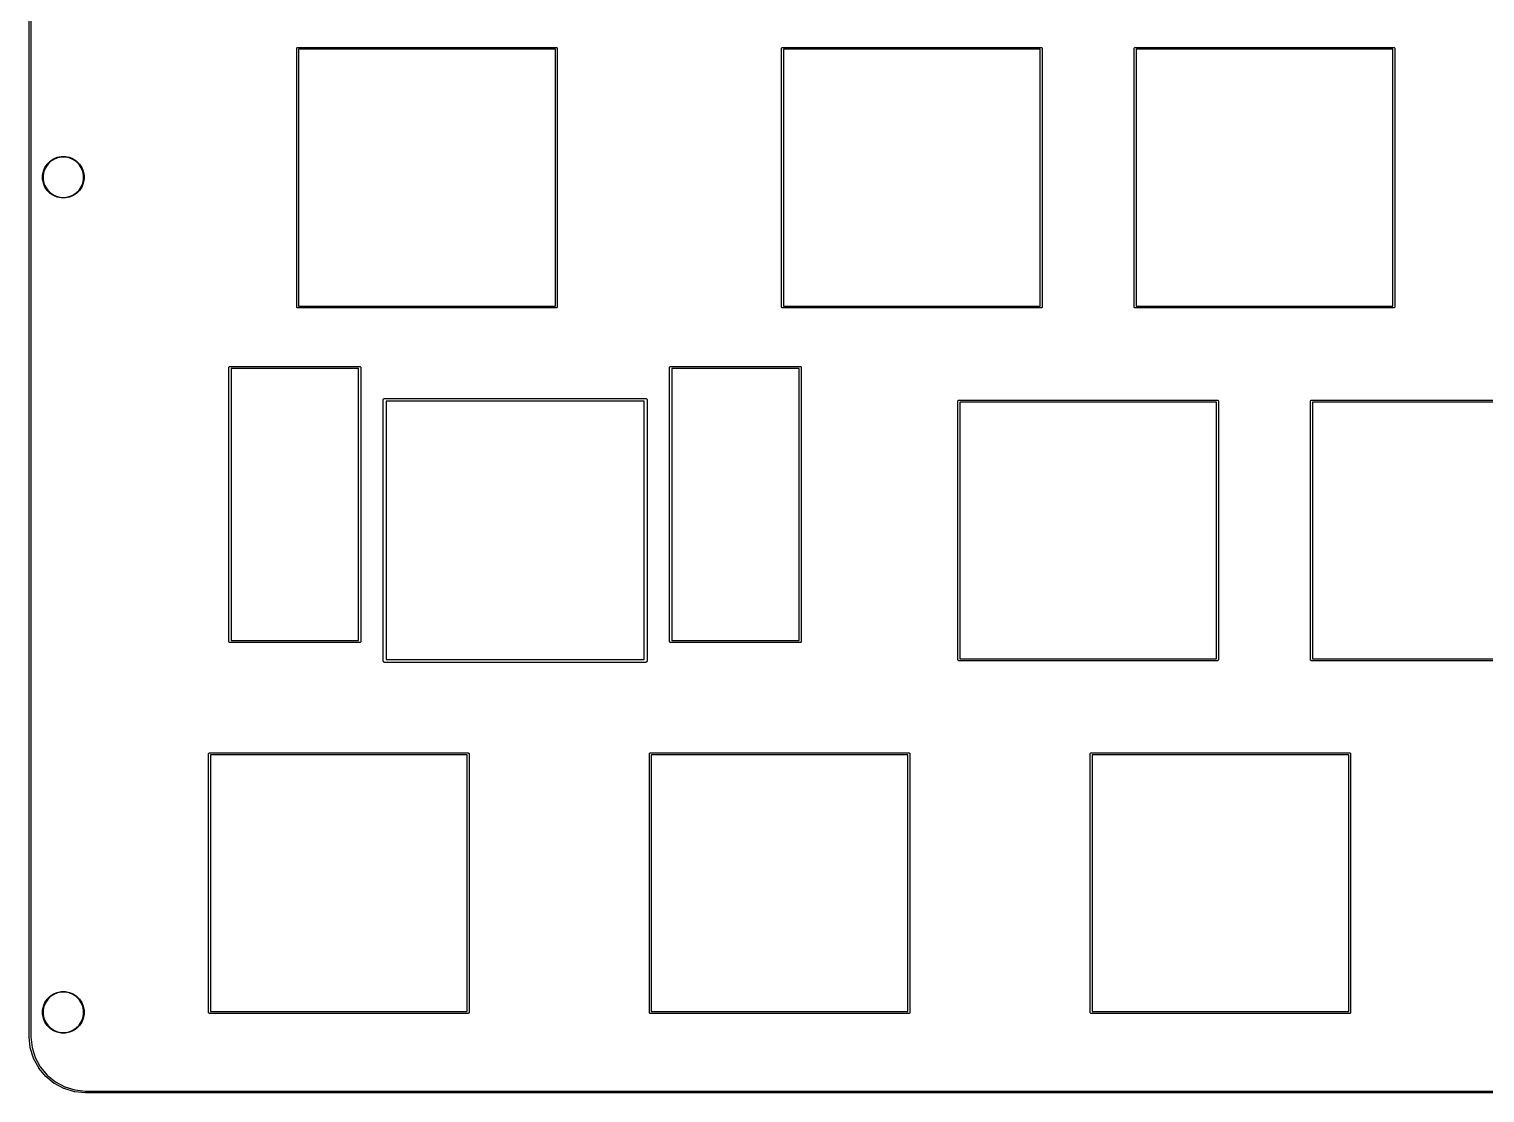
# Model space of a CAD drawing. Extents: x 14 to 355, y -116 to -17.
# Drawn here: x 14.2 to 92.9, y -116.1 to -58.7 of the extents above; entities that cross this region are included whole.
import ezdxf

# ---------------------------------------------------------------- set-up
doc = ezdxf.new("R2010")
doc.units = 0
doc.layers.add('BLACK', color=7, linetype='CONTINUOUS')

msp = doc.modelspace()

# ---------------------------------------------------------------- linework, layer by layer
at = {"layer": 'BLACK', "linetype": 'CONTINUOUS'}
for p, q in [((14.225, -113.05), (14.225, -20.2476)), ((14.325, -20.2524), (14.325, -113.05)), ((28.6835, -59.69), (28.6845, -59.6802)), ((28.6837, -59.6924), (28.6835, -59.69)), ((28.6838, -73.6575), (28.6837, -59.6924)), ((28.6845, -59.6802), (28.6873, -59.6708)), ((28.6873, -59.6708), (28.692, -59.6621)), ((28.692, -59.6621), (28.6982, -59.6545)), ((28.6982, -59.6545), (28.7058, -59.6482)), ((28.7058, -59.6482), (28.7145, -59.6436)), ((28.7145, -59.6436), (28.7239, -59.6407)), ((28.7239, -59.6407), (28.7313, -59.64)), ((28.7313, -59.64), (28.7337, -59.6398)), ((28.7337, -59.6398), (28.7362, -59.64)), ((28.7362, -59.64), (42.7013, -59.64)), ((28.7837, -59.74), (28.7837, -73.61)), ((42.6538, -59.74), (28.7837, -59.74)), ((42.6537, -73.61), (42.6538, -59.74)), ((42.7013, -59.64), (42.7037, -59.6398)), ((42.7037, -59.6398), (42.7062, -59.64)), ((42.7062, -59.64), (42.7136, -59.6407)), ((42.7136, -59.6407), (42.723, -59.6436)), ((42.723, -59.6436), (42.7317, -59.6482)), ((42.7317, -59.6482), (42.7393, -59.6545)), ((42.7393, -59.6545), (42.7455, -59.6621)), ((42.7455, -59.6621), (42.7502, -59.6708)), ((42.7502, -59.6708), (42.753, -59.6802)), ((42.753, -59.6802), (42.754, -59.69)), ((42.754, -59.69), (42.7537, -59.6924)), ((42.7537, -59.6924), (42.7537, -73.6576)), ((54.8773, -59.69), (54.8782, -59.6802)), ((54.8775, -59.6924), (54.8773, -59.69)), ((54.8775, -73.6575), (54.8775, -59.6924)), ((54.8782, -59.6802), (54.8811, -59.6708)), ((54.8811, -59.6708), (54.8857, -59.6621)), ((54.8857, -59.6621), (54.892, -59.6545)), ((54.892, -59.6545), (54.8996, -59.6482)), ((54.8996, -59.6482), (54.9083, -59.6436)), ((54.9083, -59.6436), (54.9177, -59.6407)), ((54.9177, -59.6407), (54.9251, -59.64)), ((54.9251, -59.64), (54.9275, -59.6398)), ((54.9275, -59.6398), (54.9299, -59.64)), ((54.9299, -59.64), (68.8951, -59.64)), ((54.9775, -59.74), (54.9775, -73.61)), ((68.8475, -59.74), (54.9775, -59.74)), ((68.8475, -73.61), (68.8475, -59.74)), ((68.8951, -59.64), (68.8975, -59.6398)), ((68.8975, -59.6398), (68.8999, -59.64)), ((68.8999, -59.64), (68.9073, -59.6407)), ((68.9073, -59.6407), (68.9167, -59.6436)), ((68.9167, -59.6436), (68.9254, -59.6482)), ((68.9254, -59.6482), (68.933, -59.6545)), ((68.933, -59.6545), (68.9393, -59.6621)), ((68.9393, -59.6621), (68.9439, -59.6708)), ((68.9439, -59.6708), (68.9468, -59.6802)), ((68.9468, -59.6802), (68.9477, -59.69)), ((68.9477, -59.69), (68.9475, -59.6924)), ((68.9475, -59.6924), (68.9475, -73.6576)), ((73.9273, -59.69), (73.9282, -59.6802)), ((73.9275, -59.6924), (73.9273, -59.69)), ((73.9275, -73.6575), (73.9275, -59.6924)), ((73.9282, -59.6802), (73.9311, -59.6708)), ((73.9311, -59.6708), (73.9357, -59.6621)), ((73.9357, -59.6621), (73.942, -59.6545)), ((73.942, -59.6545), (73.9496, -59.6482)), ((73.9496, -59.6482), (73.9583, -59.6436)), ((73.9583, -59.6436), (73.9677, -59.6407)), ((73.9677, -59.6407), (73.9751, -59.64)), ((73.9751, -59.64), (73.9775, -59.6398)), ((73.9775, -59.6398), (73.9799, -59.64)), ((73.9799, -59.64), (87.9451, -59.64)), ((74.0275, -59.74), (74.0275, -73.61)), ((87.8975, -59.74), (74.0275, -59.74)), ((87.8975, -73.61), (87.8975, -59.74)), ((87.9451, -59.64), (87.9475, -59.6398)), ((87.9475, -59.6398), (87.9499, -59.64)), ((87.9499, -59.64), (87.9573, -59.6407)), ((87.9573, -59.6407), (87.9667, -59.6436)), ((87.9667, -59.6436), (87.9754, -59.6482)), ((87.9754, -59.6482), (87.983, -59.6545)), ((87.983, -59.6545), (87.9893, -59.6621)), ((87.9893, -59.6621), (87.9939, -59.6708)), ((87.9939, -59.6708), (87.9968, -59.6802)), ((87.9968, -59.6802), (87.9977, -59.69)), ((87.9977, -59.69), (87.9975, -59.6924)), ((87.9975, -59.6924), (87.9975, -73.6576)), ((15.0828, -66.1197), (15.2054, -65.9363)), ((15.2286, -65.9553), (15.1093, -66.1338)), ((15.2054, -65.9363), (15.3613, -65.7804)), ((15.3803, -65.8036), (15.2286, -65.9553)), ((15.3613, -65.7804), (15.5447, -65.6578)), ((15.5588, -65.6843), (15.3803, -65.8036)), ((15.5447, -65.6578), (15.7484, -65.5734)), ((15.7571, -65.6021), (15.5588, -65.6843)), ((15.7484, -65.5734), (15.9647, -65.5304)), ((15.9677, -65.5603), (15.7571, -65.6021)), ((15.9647, -65.5304), (16.1853, -65.5304)), ((16.1823, -65.5603), (15.9677, -65.5603)), ((16.3929, -65.6021), (16.1823, -65.5603)), ((16.1853, -65.5304), (16.4016, -65.5734)), ((16.5912, -65.6843), (16.3929, -65.6021)), ((16.4016, -65.5734), (16.6053, -65.6578)), ((16.7697, -65.8036), (16.5912, -65.6843)), ((16.6053, -65.6578), (16.7887, -65.7804)), ((16.9214, -65.9553), (16.7697, -65.8036)), ((16.7887, -65.7804), (16.9446, -65.9363)), ((17.0407, -66.1338), (16.9214, -65.9553)), ((16.9446, -65.9363), (17.0672, -66.1197)), ((14.9554, -66.5397), (14.9984, -66.3234)), ((14.9554, -66.7603), (14.9554, -66.5397)), ((14.9984, -66.9766), (14.9554, -66.7603)), ((15.0271, -66.3321), (14.9853, -66.5427)), ((14.9853, -66.5427), (14.9853, -66.7573)), ((14.9853, -66.7573), (15.0271, -66.9679)), ((14.9984, -66.3234), (15.0828, -66.1197)), ((15.1093, -66.1338), (15.0271, -66.3321)), ((17.1228, -66.3321), (17.0407, -66.1338)), ((17.0672, -66.1197), (17.1516, -66.3234)), ((17.1647, -66.5427), (17.1228, -66.3321)), ((17.1228, -66.9679), (17.1647, -66.7573)), ((17.1516, -66.3234), (17.1946, -66.5397)), ((17.1946, -66.7603), (17.1516, -66.9766)), ((17.1647, -66.7573), (17.1647, -66.5427)), ((17.1946, -66.5397), (17.1946, -66.7603)), ((15.0828, -67.1803), (14.9984, -66.9766)), ((15.0271, -66.9679), (15.1093, -67.1662)), ((15.2054, -67.3637), (15.0828, -67.1803)), ((15.1093, -67.1662), (15.2286, -67.3447)), ((15.3613, -67.5196), (15.2054, -67.3637)), ((15.2286, -67.3447), (15.3803, -67.4964)), ((15.5447, -67.6422), (15.3613, -67.5196)), ((15.3803, -67.4964), (15.5588, -67.6157)), ((15.5588, -67.6157), (15.7571, -67.6979)), ((16.3929, -67.6979), (16.5912, -67.6157)), ((16.5912, -67.6157), (16.7697, -67.4964)), ((16.7887, -67.5196), (16.6053, -67.6422)), ((16.7697, -67.4964), (16.9214, -67.3447)), ((16.9446, -67.3637), (16.7887, -67.5196)), ((16.9214, -67.3447), (17.0407, -67.1662)), ((17.0672, -67.1803), (16.9446, -67.3637)), ((17.0407, -67.1662), (17.1228, -66.9679)), ((17.1516, -66.9766), (17.0672, -67.1803)), ((15.7484, -67.7266), (15.5447, -67.6422)), ((15.9647, -67.7696), (15.7484, -67.7266)), ((15.7571, -67.6979), (15.9677, -67.7397)), ((16.1853, -67.7696), (15.9647, -67.7696)), ((15.9677, -67.7397), (16.1823, -67.7397)), ((16.1823, -67.7397), (16.3929, -67.6979)), ((16.4016, -67.7266), (16.1853, -67.7696)), ((16.6053, -67.6422), (16.4016, -67.7266)), ((28.6835, -73.66), (28.6838, -73.6575)), ((28.6845, -73.6698), (28.6835, -73.66)), ((28.6873, -73.6792), (28.6845, -73.6698)), ((28.692, -73.6879), (28.6873, -73.6792)), ((28.6982, -73.6955), (28.692, -73.6879)), ((28.7058, -73.7018), (28.6982, -73.6955)), ((28.7145, -73.7064), (28.7058, -73.7018)), ((28.7239, -73.7093), (28.7145, -73.7064)), ((28.7313, -73.71), (28.7239, -73.7093)), ((28.7337, -73.7102), (28.7313, -73.71)), ((28.7362, -73.71), (28.7337, -73.7102)), ((42.7013, -73.71), (28.7362, -73.71)), ((28.7837, -73.61), (42.6537, -73.61)), ((42.7037, -73.7102), (42.7013, -73.71)), ((42.7062, -73.71), (42.7037, -73.7102)), ((42.7136, -73.7093), (42.7062, -73.71)), ((42.723, -73.7064), (42.7136, -73.7093)), ((42.7317, -73.7018), (42.723, -73.7064)), ((42.7393, -73.6955), (42.7317, -73.7018)), ((42.7455, -73.6879), (42.7393, -73.6955)), ((42.7502, -73.6792), (42.7455, -73.6879)), ((42.753, -73.6698), (42.7502, -73.6792)), ((42.754, -73.66), (42.753, -73.6698)), ((42.7537, -73.6576), (42.754, -73.66)), ((54.8773, -73.66), (54.8775, -73.6575)), ((54.8782, -73.6698), (54.8773, -73.66)), ((54.8811, -73.6792), (54.8782, -73.6698)), ((54.8857, -73.6879), (54.8811, -73.6792)), ((54.892, -73.6955), (54.8857, -73.6879)), ((54.8996, -73.7018), (54.892, -73.6955)), ((54.9083, -73.7064), (54.8996, -73.7018)), ((54.9177, -73.7093), (54.9083, -73.7064)), ((54.9251, -73.71), (54.9177, -73.7093)), ((54.9275, -73.7102), (54.9251, -73.71)), ((54.9299, -73.71), (54.9275, -73.7102)), ((68.8951, -73.71), (54.9299, -73.71)), ((54.9775, -73.61), (68.8475, -73.61)), ((68.8975, -73.7102), (68.8951, -73.71)), ((68.8999, -73.71), (68.8975, -73.7102)), ((68.9073, -73.7093), (68.8999, -73.71)), ((68.9167, -73.7064), (68.9073, -73.7093)), ((68.9254, -73.7018), (68.9167, -73.7064)), ((68.933, -73.6955), (68.9254, -73.7018)), ((68.9393, -73.6879), (68.933, -73.6955)), ((68.9439, -73.6792), (68.9393, -73.6879)), ((68.9468, -73.6698), (68.9439, -73.6792)), ((68.9477, -73.66), (68.9468, -73.6698)), ((68.9475, -73.6576), (68.9477, -73.66)), ((73.9273, -73.66), (73.9275, -73.6575)), ((73.9282, -73.6698), (73.9273, -73.66)), ((73.9311, -73.6792), (73.9282, -73.6698)), ((73.9357, -73.6879), (73.9311, -73.6792)), ((73.942, -73.6955), (73.9357, -73.6879)), ((73.9496, -73.7018), (73.942, -73.6955)), ((73.9583, -73.7064), (73.9496, -73.7018)), ((73.9677, -73.7093), (73.9583, -73.7064)), ((73.9751, -73.71), (73.9677, -73.7093)), ((73.9775, -73.7102), (73.9751, -73.71)), ((73.9799, -73.71), (73.9775, -73.7102)), ((87.9451, -73.71), (73.9799, -73.71)), ((74.0275, -73.61), (87.8975, -73.61)), ((87.9475, -73.7102), (87.9451, -73.71)), ((87.9499, -73.71), (87.9475, -73.7102)), ((87.9573, -73.7093), (87.9499, -73.71)), ((87.9667, -73.7064), (87.9573, -73.7093)), ((87.9754, -73.7018), (87.9667, -73.7064)), ((87.983, -73.6955), (87.9754, -73.7018)), ((87.9893, -73.6879), (87.983, -73.6955)), ((87.9939, -73.6792), (87.9893, -73.6879)), ((87.9968, -73.6698), (87.9939, -73.6792)), ((87.9977, -73.66), (87.9968, -73.6698)), ((87.9975, -73.6576), (87.9977, -73.66)), ((25.0209, -76.925), (25.0221, -76.9132)), ((25.0212, -76.9279), (25.0209, -76.925)), ((25.0212, -91.722), (25.0212, -76.9279)), ((25.0221, -76.9132), (25.0255, -76.9019)), ((25.0255, -76.9019), (25.0311, -76.8915)), ((25.0311, -76.8915), (25.0386, -76.8824)), ((25.0386, -76.8824), (25.0477, -76.8749)), ((25.0477, -76.8749), (25.0581, -76.8693)), ((25.0581, -76.8693), (25.0694, -76.8659)), ((25.0694, -76.8659), (25.0783, -76.865)), ((25.0783, -76.865), (25.0812, -76.8647)), ((25.0812, -76.8647), (25.0841, -76.865)), ((25.0841, -76.865), (32.0783, -76.865)), ((25.1412, -76.985), (25.1412, -91.665)), ((32.0212, -76.985), (25.1412, -76.985)), ((32.0212, -91.665), (32.0212, -76.985)), ((32.0783, -76.865), (32.0812, -76.8647)), ((32.0812, -76.8647), (32.0841, -76.865)), ((32.0841, -76.865), (32.093, -76.8659)), ((32.093, -76.8659), (32.1043, -76.8693)), ((32.1043, -76.8693), (32.1147, -76.8749)), ((32.1147, -76.8749), (32.1238, -76.8824)), ((32.1238, -76.8824), (32.1313, -76.8915)), ((32.1313, -76.8915), (32.1369, -76.9019)), ((32.1369, -76.9019), (32.1403, -76.9132)), ((32.1403, -76.9132), (32.1415, -76.925)), ((32.1415, -76.925), (32.1412, -76.9279)), ((32.1412, -76.9279), (32.1412, -91.7221)), ((48.8209, -76.925), (48.8221, -76.9132)), ((48.8212, -76.928), (48.8209, -76.925)), ((48.8212, -91.7221), (48.8212, -76.928)), ((48.8221, -76.9132), (48.8255, -76.9019)), ((48.8255, -76.9019), (48.8311, -76.8915)), ((48.8311, -76.8915), (48.8386, -76.8824)), ((48.8386, -76.8824), (48.8477, -76.8749)), ((48.8477, -76.8749), (48.8581, -76.8693)), ((48.8581, -76.8693), (48.8694, -76.8659)), ((48.8694, -76.8659), (48.8783, -76.865)), ((48.8783, -76.865), (48.8812, -76.8647)), ((48.8783, -76.865), (48.8783, -76.865)), ((48.8812, -76.8647), (48.8841, -76.865)), ((48.8841, -76.865), (55.8783, -76.865)), ((48.9412, -76.985), (48.9412, -91.665)), ((55.8212, -76.985), (48.9412, -76.985)), ((55.8212, -91.665), (55.8212, -76.985)), ((55.8783, -76.865), (55.8812, -76.8647)), ((55.8812, -76.8647), (55.8841, -76.865)), ((55.8841, -76.865), (55.8841, -76.865)), ((55.8841, -76.865), (55.893, -76.8659)), ((55.893, -76.8659), (55.9043, -76.8693)), ((55.9043, -76.8693), (55.9147, -76.8749)), ((55.9147, -76.8749), (55.9238, -76.8824)), ((55.9238, -76.8824), (55.9313, -76.8915)), ((55.9313, -76.8915), (55.9369, -76.9019)), ((55.9369, -76.9019), (55.9403, -76.9132)), ((55.9403, -76.9132), (55.9415, -76.925)), ((55.9415, -76.925), (55.9412, -76.9279)), ((55.9412, -76.9279), (55.9412, -91.7221)), ((33.3616, -78.6462), (33.3685, -78.6331)), ((33.3685, -78.6331), (33.3779, -78.6217)), ((33.3779, -78.6217), (33.3893, -78.6123)), ((33.3893, -78.6123), (33.4024, -78.6054)), ((33.4024, -78.6054), (33.4165, -78.6011)), ((33.4165, -78.6011), (33.4275, -78.6)), ((33.4275, -78.6), (33.4312, -78.5996)), ((33.4312, -78.5996), (33.4349, -78.6)), ((33.4349, -78.6), (47.5275, -78.6)), ((47.5275, -78.6), (47.5312, -78.5996)), ((47.5312, -78.5996), (47.5349, -78.6)), ((47.5349, -78.6), (47.5459, -78.6011)), ((47.5459, -78.6011), (47.56, -78.6054)), ((47.56, -78.6054), (47.5731, -78.6123)), ((47.5731, -78.6123), (47.5845, -78.6217)), ((47.5845, -78.6217), (47.5939, -78.6331)), ((47.5939, -78.6331), (47.6008, -78.6462)), ((33.3558, -78.675), (33.3573, -78.6603)), ((33.3562, -78.6787), (33.3558, -78.675)), ((33.3562, -92.7713), (33.3562, -78.6787)), ((33.3573, -78.6603), (33.3616, -78.6462)), ((33.5062, -78.75), (33.5062, -92.7)), ((47.4562, -78.75), (33.5062, -78.75)), ((47.4562, -92.7), (47.4562, -78.75)), ((47.6008, -78.6462), (47.6051, -78.6603)), ((47.6051, -78.6603), (47.6066, -78.675)), ((47.6066, -78.675), (47.6062, -78.6787)), ((47.6062, -78.6787), (47.6062, -92.7713)), ((64.4023, -78.74), (64.4032, -78.7302)), ((64.4025, -78.7424), (64.4023, -78.74)), ((64.4025, -92.7075), (64.4025, -78.7424)), ((64.4032, -78.7302), (64.4061, -78.7208)), ((64.4061, -78.7208), (64.4107, -78.7121)), ((64.4107, -78.7121), (64.417, -78.7045)), ((64.417, -78.7045), (64.4246, -78.6982)), ((64.4246, -78.6982), (64.4333, -78.6936)), ((64.4333, -78.6936), (64.4427, -78.6907)), ((64.4427, -78.6907), (64.4501, -78.69)), ((64.4501, -78.69), (64.4525, -78.6898)), ((64.4525, -78.6898), (64.4549, -78.69)), ((64.4549, -78.69), (78.4201, -78.69)), ((64.5025, -78.79), (64.5025, -92.66)), ((78.3725, -78.79), (64.5025, -78.79)), ((78.3725, -92.66), (78.3725, -78.79)), ((78.4201, -78.69), (78.4225, -78.6898)), ((78.4225, -78.6898), (78.4249, -78.69)), ((78.4249, -78.69), (78.4323, -78.6907)), ((78.4323, -78.6907), (78.4417, -78.6936)), ((78.4417, -78.6936), (78.4504, -78.6982)), ((78.4504, -78.6982), (78.458, -78.7045)), ((78.458, -78.7045), (78.4643, -78.7121)), ((78.4643, -78.7121), (78.4689, -78.7208)), ((78.4689, -78.7208), (78.4718, -78.7302)), ((78.4718, -78.7302), (78.4727, -78.74)), ((78.4727, -78.74), (78.4725, -78.7424)), ((78.4725, -78.7424), (78.4725, -92.7076)), ((83.4523, -78.74), (83.4532, -78.7302)), ((83.4525, -78.7424), (83.4523, -78.74)), ((83.4525, -92.7075), (83.4525, -78.7424)), ((83.4532, -78.7302), (83.4561, -78.7208)), ((83.4561, -78.7208), (83.4607, -78.7121)), ((83.4607, -78.7121), (83.467, -78.7045)), ((83.467, -78.7045), (83.4746, -78.6982)), ((83.4746, -78.6982), (83.4833, -78.6936)), ((83.4833, -78.6936), (83.4927, -78.6907)), ((83.4927, -78.6907), (83.5001, -78.69)), ((83.5001, -78.69), (83.5025, -78.6898)), ((83.5025, -78.6898), (83.5049, -78.69)), ((83.5049, -78.69), (97.4701, -78.69)), ((83.5525, -78.79), (83.5525, -92.66)), ((97.4225, -78.79), (83.5525, -78.79)), ((25.0209, -91.725), (25.0212, -91.722)), ((25.0221, -91.7368), (25.0209, -91.725)), ((25.0255, -91.7481), (25.0221, -91.7368)), ((25.0311, -91.7585), (25.0255, -91.7481)), ((25.0386, -91.7676), (25.0311, -91.7585)), ((25.0477, -91.7751), (25.0386, -91.7676)), ((25.0581, -91.7807), (25.0477, -91.7751)), ((25.0694, -91.7841), (25.0581, -91.7807)), ((25.0783, -91.785), (25.0694, -91.7841)), ((25.0812, -91.7853), (25.0783, -91.785)), ((25.0783, -91.785), (25.0783, -91.785)), ((25.0841, -91.785), (25.0812, -91.7853)), ((32.0783, -91.785), (25.0841, -91.785)), ((25.1412, -91.665), (32.0212, -91.665)), ((32.0812, -91.7853), (32.0783, -91.785)), ((32.0841, -91.785), (32.0812, -91.7853)), ((32.093, -91.7841), (32.0841, -91.785)), ((32.0841, -91.785), (32.0841, -91.785)), ((32.1043, -91.7807), (32.093, -91.7841)), ((32.1147, -91.7751), (32.1043, -91.7807)), ((32.1238, -91.7676), (32.1147, -91.7751)), ((32.1313, -91.7585), (32.1238, -91.7676)), ((32.1369, -91.7481), (32.1313, -91.7585)), ((32.1403, -91.7368), (32.1369, -91.7481)), ((32.1415, -91.725), (32.1403, -91.7368)), ((32.1412, -91.7221), (32.1415, -91.725)), ((48.8209, -91.725), (48.8212, -91.7221)), ((48.8221, -91.7368), (48.8209, -91.725)), ((48.8255, -91.7481), (48.8221, -91.7368)), ((48.8311, -91.7585), (48.8255, -91.7481)), ((48.8386, -91.7676), (48.8311, -91.7585)), ((48.8477, -91.7751), (48.8386, -91.7676)), ((48.8581, -91.7807), (48.8477, -91.7751)), ((48.8694, -91.7841), (48.8581, -91.7807)), ((48.8812, -91.7853), (48.8694, -91.7841)), ((48.8841, -91.785), (48.8812, -91.7853)), ((55.8783, -91.785), (48.8841, -91.785)), ((48.9412, -91.665), (55.8212, -91.665)), ((55.8812, -91.7853), (55.8783, -91.785)), ((55.893, -91.7841), (55.8812, -91.7853)), ((55.9043, -91.7807), (55.893, -91.7841)), ((55.9147, -91.7751), (55.9043, -91.7807)), ((55.9238, -91.7676), (55.9147, -91.7751)), ((55.9313, -91.7585), (55.9238, -91.7676)), ((55.9369, -91.7481), (55.9313, -91.7585)), ((55.9403, -91.7368), (55.9369, -91.7481)), ((55.9412, -91.7279), (55.9403, -91.7368)), ((55.9412, -91.7221), (55.9415, -91.725)), ((55.9415, -91.725), (55.9412, -91.7279)), ((55.9412, -91.7279), (55.9412, -91.7279)), ((33.3558, -92.775), (33.3562, -92.7713)), ((33.3573, -92.7897), (33.3558, -92.775)), ((33.3616, -92.8038), (33.3573, -92.7897)), ((33.5062, -92.7), (47.4562, -92.7)), ((47.6051, -92.7897), (47.6008, -92.8038)), ((47.6066, -92.775), (47.6051, -92.7897)), ((47.6062, -92.7713), (47.6066, -92.775)), ((64.4023, -92.71), (64.4025, -92.7075)), ((64.4032, -92.7198), (64.4023, -92.71)), ((64.4061, -92.7292), (64.4032, -92.7198)), ((64.4107, -92.7379), (64.4061, -92.7292)), ((64.417, -92.7455), (64.4107, -92.7379)), ((64.4246, -92.7518), (64.417, -92.7455)), ((64.4333, -92.7564), (64.4246, -92.7518)), ((64.4427, -92.7593), (64.4333, -92.7564)), ((64.4501, -92.76), (64.4427, -92.7593)), ((64.4525, -92.7602), (64.4501, -92.76)), ((64.4549, -92.76), (64.4525, -92.7602)), ((78.4201, -92.76), (64.4549, -92.76)), ((64.5025, -92.66), (78.3725, -92.66)), ((78.4225, -92.7602), (78.4201, -92.76)), ((78.4249, -92.76), (78.4225, -92.7602)), ((78.4323, -92.7593), (78.4249, -92.76)), ((78.4417, -92.7564), (78.4323, -92.7593)), ((78.4504, -92.7518), (78.4417, -92.7564)), ((78.458, -92.7455), (78.4504, -92.7518)), ((78.4643, -92.7379), (78.458, -92.7455)), ((78.4689, -92.7292), (78.4643, -92.7379)), ((78.4718, -92.7198), (78.4689, -92.7292)), ((78.4727, -92.71), (78.4718, -92.7198)), ((78.4725, -92.7076), (78.4727, -92.71)), ((83.4523, -92.71), (83.4525, -92.7075)), ((83.4532, -92.7198), (83.4523, -92.71)), ((83.4561, -92.7292), (83.4532, -92.7198)), ((83.4607, -92.7379), (83.4561, -92.7292)), ((83.467, -92.7455), (83.4607, -92.7379)), ((83.4746, -92.7518), (83.467, -92.7455)), ((83.4833, -92.7564), (83.4746, -92.7518)), ((83.4927, -92.7593), (83.4833, -92.7564)), ((83.5001, -92.76), (83.4927, -92.7593)), ((83.5025, -92.7602), (83.5001, -92.76)), ((83.5049, -92.76), (83.5025, -92.7602)), ((97.4701, -92.76), (83.5049, -92.76)), ((83.5525, -92.66), (97.4225, -92.66)), ((33.3685, -92.8169), (33.3616, -92.8038)), ((33.3779, -92.8283), (33.3685, -92.8169)), ((33.3893, -92.8377), (33.3779, -92.8283)), ((33.4024, -92.8446), (33.3893, -92.8377)), ((33.4165, -92.8489), (33.4024, -92.8446)), ((33.4312, -92.8504), (33.4165, -92.8489)), ((33.4349, -92.85), (33.4312, -92.8504)), ((47.5275, -92.85), (33.4349, -92.85)), ((47.5312, -92.8504), (47.5275, -92.85)), ((47.5349, -92.85), (47.5312, -92.8504)), ((47.5459, -92.8489), (47.5349, -92.85)), ((47.56, -92.8446), (47.5459, -92.8489)), ((47.5731, -92.8377), (47.56, -92.8446)), ((47.5845, -92.8283), (47.5731, -92.8377)), ((47.5939, -92.8169), (47.5845, -92.8283)), ((47.6008, -92.8038), (47.5939, -92.8169)), ((23.921, -97.79), (23.922, -97.7802)), ((23.9213, -97.7924), (23.921, -97.79)), ((23.9213, -111.758), (23.9213, -97.7924)), ((23.922, -97.7802), (23.9248, -97.7708)), ((23.9248, -97.7708), (23.9295, -97.7621)), ((23.9295, -97.7621), (23.9357, -97.7545)), ((23.9357, -97.7545), (23.9433, -97.7482)), ((23.9433, -97.7482), (23.952, -97.7436)), ((23.952, -97.7436), (23.9614, -97.7407)), ((23.9614, -97.7407), (23.9688, -97.74)), ((23.9688, -97.74), (23.9712, -97.7398)), ((23.9712, -97.7398), (23.9737, -97.74)), ((23.9737, -97.74), (37.9388, -97.74)), ((24.0212, -97.84), (24.0212, -111.71)), ((37.8913, -97.84), (24.0212, -97.84)), ((37.8912, -111.71), (37.8913, -97.84)), ((37.9388, -97.74), (37.9412, -97.7398)), ((37.9412, -97.7398), (37.9437, -97.74)), ((37.9437, -97.74), (37.9511, -97.7407)), ((37.9511, -97.7407), (37.9605, -97.7436)), ((37.9605, -97.7436), (37.9692, -97.7482)), ((37.9692, -97.7482), (37.9768, -97.7545)), ((37.9768, -97.7545), (37.983, -97.7621)), ((37.983, -97.7621), (37.9877, -97.7708)), ((37.9877, -97.7708), (37.9905, -97.7802)), ((37.9905, -97.7802), (37.9915, -97.79)), ((37.9915, -97.79), (37.9913, -97.7924)), ((37.9913, -97.7924), (37.9913, -111.758)), ((47.7335, -97.79), (47.7345, -97.7802)), ((47.7338, -97.7924), (47.7335, -97.79)), ((47.7338, -111.758), (47.7338, -97.7924)), ((47.7345, -97.7802), (47.7373, -97.7708)), ((47.7373, -97.7708), (47.742, -97.7621)), ((47.742, -97.7621), (47.7482, -97.7545)), ((47.7482, -97.7545), (47.7558, -97.7482)), ((47.7558, -97.7482), (47.7645, -97.7436)), ((47.7645, -97.7436), (47.7739, -97.7407)), ((47.7739, -97.7407), (47.7813, -97.74)), ((47.7813, -97.74), (47.7837, -97.7398)), ((47.7837, -97.7398), (47.7862, -97.74)), ((47.7862, -97.74), (61.7513, -97.74)), ((47.8337, -97.84), (47.8337, -111.71)), ((61.7038, -97.84), (47.8337, -97.84)), ((61.7037, -111.71), (61.7038, -97.84)), ((61.7513, -97.74), (61.7537, -97.7398)), ((61.7537, -97.7398), (61.7562, -97.74)), ((61.7562, -97.74), (61.7636, -97.7407)), ((61.7636, -97.7407), (61.773, -97.7436)), ((61.773, -97.7436), (61.7817, -97.7482)), ((61.7817, -97.7482), (61.7893, -97.7545)), ((61.7893, -97.7545), (61.7955, -97.7621)), ((61.7955, -97.7621), (61.8002, -97.7708)), ((61.8002, -97.7708), (61.803, -97.7802)), ((61.803, -97.7802), (61.804, -97.79)), ((61.804, -97.79), (61.8037, -97.7924)), ((61.8037, -97.7924), (61.8037, -111.758)), ((71.546, -97.79), (71.547, -97.7802)), ((71.5463, -97.7924), (71.546, -97.79)), ((71.5463, -111.758), (71.5463, -97.7924)), ((71.547, -97.7802), (71.5498, -97.7708)), ((71.5498, -97.7708), (71.5545, -97.7621)), ((71.5545, -97.7621), (71.5607, -97.7545)), ((71.5607, -97.7545), (71.5683, -97.7482)), ((71.5683, -97.7482), (71.577, -97.7436)), ((71.577, -97.7436), (71.5864, -97.7407)), ((71.5864, -97.7407), (71.5938, -97.74)), ((71.5938, -97.74), (71.5962, -97.7398)), ((71.5962, -97.7398), (71.5987, -97.74)), ((71.5987, -97.74), (85.5638, -97.74)), ((71.6462, -97.84), (71.6462, -111.71)), ((85.5163, -97.84), (71.6462, -97.84)), ((85.5162, -111.71), (85.5163, -97.84)), ((85.5638, -97.74), (85.5662, -97.7398)), ((85.5662, -97.7398), (85.5687, -97.74)), ((85.5687, -97.74), (85.5761, -97.7407)), ((85.5761, -97.7407), (85.5855, -97.7436)), ((85.5855, -97.7436), (85.5942, -97.7482)), ((85.5942, -97.7482), (85.6018, -97.7545)), ((85.6018, -97.7545), (85.608, -97.7621)), ((85.608, -97.7621), (85.6127, -97.7708)), ((85.6127, -97.7708), (85.6155, -97.7802)), ((85.6155, -97.7802), (85.6165, -97.79)), ((85.6165, -97.79), (85.6162, -97.7924)), ((85.6162, -97.7924), (85.6162, -111.758)), ((15.2054, -111.036), (15.3613, -110.88)), ((15.3613, -110.88), (15.5447, -110.758)), ((15.5588, -110.784), (15.3803, -110.904)), ((15.5447, -110.758), (15.7484, -110.673)), ((15.7571, -110.702), (15.5588, -110.784)), ((15.7484, -110.673), (15.9647, -110.63)), ((15.9677, -110.66), (15.7571, -110.702)), ((15.9647, -110.63), (16.1853, -110.63)), ((16.1823, -110.66), (15.9677, -110.66)), ((16.3929, -110.702), (16.1823, -110.66)), ((16.1853, -110.63), (16.4016, -110.673)), ((16.5912, -110.784), (16.3929, -110.702)), ((16.4016, -110.673), (16.6053, -110.758)), ((16.7697, -110.904), (16.5912, -110.784)), ((16.6053, -110.758), (16.7887, -110.88)), ((16.7887, -110.88), (16.9446, -111.036)), ((14.9554, -111.64), (14.9984, -111.423)), ((14.9554, -111.86), (14.9554, -111.64)), ((15.0271, -111.432), (14.9853, -111.643)), ((14.9853, -111.643), (14.9853, -111.857)), ((14.9984, -111.423), (15.0828, -111.22)), ((15.1093, -111.234), (15.0271, -111.432)), ((15.0828, -111.22), (15.2054, -111.036)), ((15.2286, -111.055), (15.1093, -111.234)), ((15.3803, -110.904), (15.2286, -111.055)), ((16.9214, -111.055), (16.7697, -110.904)), ((17.0407, -111.234), (16.9214, -111.055)), ((16.9446, -111.036), (17.0672, -111.22)), ((17.1228, -111.432), (17.0407, -111.234)), ((17.0672, -111.22), (17.1516, -111.423)), ((17.1647, -111.643), (17.1228, -111.432)), ((17.1516, -111.423), (17.1946, -111.64)), ((17.1647, -111.857), (17.1647, -111.643)), ((17.1946, -111.64), (17.1946, -111.86)), ((14.9984, -112.077), (14.9554, -111.86)), ((14.9853, -111.857), (15.0271, -112.068)), ((15.0828, -112.28), (14.9984, -112.077)), ((15.0271, -112.068), (15.1093, -112.266)), ((15.2054, -112.464), (15.0828, -112.28)), ((15.1093, -112.266), (15.2286, -112.445)), ((15.2286, -112.445), (15.3803, -112.596)), ((16.7697, -112.596), (16.9214, -112.445)), ((16.9214, -112.445), (17.0407, -112.266)), ((17.0672, -112.28), (16.9446, -112.464)), ((17.0407, -112.266), (17.1228, -112.068)), ((17.1516, -112.077), (17.0672, -112.28)), ((17.1228, -112.068), (17.1647, -111.857)), ((17.1946, -111.86), (17.1516, -112.077)), ((23.921, -111.76), (23.9213, -111.758)), ((23.922, -111.77), (23.921, -111.76)), ((23.9248, -111.779), (23.922, -111.77)), ((23.9295, -111.788), (23.9248, -111.779)), ((23.9357, -111.796), (23.9295, -111.788)), ((23.9433, -111.802), (23.9357, -111.796)), ((23.952, -111.806), (23.9433, -111.802)), ((23.9614, -111.809), (23.952, -111.806)), ((23.9688, -111.81), (23.9614, -111.809)), ((23.9712, -111.81), (23.9688, -111.81)), ((23.9737, -111.81), (23.9712, -111.81)), ((37.9388, -111.81), (23.9737, -111.81)), ((24.0212, -111.71), (37.8912, -111.71)), ((37.9412, -111.81), (37.9388, -111.81)), ((37.9437, -111.81), (37.9412, -111.81)), ((37.9511, -111.809), (37.9437, -111.81)), ((37.9605, -111.806), (37.9511, -111.809)), ((37.9692, -111.802), (37.9605, -111.806)), ((37.9768, -111.796), (37.9692, -111.802)), ((37.983, -111.788), (37.9768, -111.796)), ((37.9877, -111.779), (37.983, -111.788)), ((37.9905, -111.77), (37.9877, -111.779)), ((37.9915, -111.76), (37.9905, -111.77)), ((37.9913, -111.758), (37.9915, -111.76)), ((47.7335, -111.76), (47.7338, -111.758)), ((47.7345, -111.77), (47.7335, -111.76)), ((47.7373, -111.779), (47.7345, -111.77)), ((47.742, -111.788), (47.7373, -111.779)), ((47.7482, -111.796), (47.742, -111.788)), ((47.7558, -111.802), (47.7482, -111.796)), ((47.7645, -111.806), (47.7558, -111.802)), ((47.7739, -111.809), (47.7645, -111.806)), ((47.7813, -111.81), (47.7739, -111.809)), ((47.7837, -111.81), (47.7813, -111.81)), ((47.7862, -111.81), (47.7837, -111.81)), ((61.7513, -111.81), (47.7862, -111.81)), ((47.8337, -111.71), (61.7037, -111.71)), ((61.7537, -111.81), (61.7513, -111.81)), ((61.7562, -111.81), (61.7537, -111.81)), ((61.7636, -111.809), (61.7562, -111.81)), ((61.773, -111.806), (61.7636, -111.809)), ((61.7817, -111.802), (61.773, -111.806)), ((61.7893, -111.796), (61.7817, -111.802)), ((61.7955, -111.788), (61.7893, -111.796)), ((61.8002, -111.779), (61.7955, -111.788)), ((61.803, -111.77), (61.8002, -111.779)), ((61.804, -111.76), (61.803, -111.77)), ((61.8037, -111.758), (61.804, -111.76)), ((71.546, -111.76), (71.5463, -111.758)), ((71.547, -111.77), (71.546, -111.76)), ((71.5498, -111.779), (71.547, -111.77)), ((71.5545, -111.788), (71.5498, -111.779)), ((71.5607, -111.796), (71.5545, -111.788)), ((71.5683, -111.802), (71.5607, -111.796)), ((71.577, -111.806), (71.5683, -111.802)), ((71.5864, -111.809), (71.577, -111.806)), ((71.5938, -111.81), (71.5864, -111.809)), ((71.5962, -111.81), (71.5938, -111.81)), ((71.5987, -111.81), (71.5962, -111.81)), ((85.5638, -111.81), (71.5987, -111.81)), ((71.6462, -111.71), (85.5162, -111.71)), ((85.5662, -111.81), (85.5638, -111.81)), ((85.5687, -111.81), (85.5662, -111.81)), ((85.5761, -111.809), (85.5687, -111.81)), ((85.5855, -111.806), (85.5761, -111.809)), ((85.5942, -111.802), (85.5855, -111.806)), ((85.6018, -111.796), (85.5942, -111.802)), ((85.608, -111.788), (85.6018, -111.796)), ((85.6127, -111.779), (85.608, -111.788)), ((85.6155, -111.77), (85.6127, -111.779)), ((85.6165, -111.76), (85.6155, -111.77)), ((85.6162, -111.758), (85.6165, -111.76)), ((14.225, -113.052), (14.225, -113.05)), ((14.225, -113.05), (14.225, -113.05)), ((14.225, -113.05), (14.225, -113.05)), ((14.225, -113.053), (14.225, -113.052)), ((14.2251, -113.071), (14.225, -113.053)), ((14.2253, -113.073), (14.2251, -113.071)), ((14.2253, -113.075), (14.2253, -113.073)), ((14.2253, -113.076), (14.2253, -113.075)), ((14.2865, -113.658), (14.2253, -113.076)), ((14.325, -113.05), (14.3251, -113.068)), ((14.3251, -113.068), (14.3855, -113.643)), ((15.3613, -112.62), (15.2054, -112.464)), ((15.5447, -112.742), (15.3613, -112.62)), ((15.3803, -112.596), (15.5588, -112.716)), ((15.7484, -112.827), (15.5447, -112.742)), ((15.5588, -112.716), (15.7571, -112.798)), ((15.9647, -112.87), (15.7484, -112.827)), ((15.7571, -112.798), (15.9677, -112.84)), ((16.1853, -112.87), (15.9647, -112.87)), ((15.9677, -112.84), (16.1823, -112.84)), ((16.1823, -112.84), (16.3929, -112.798)), ((16.4016, -112.827), (16.1853, -112.87)), ((16.3929, -112.798), (16.5912, -112.716)), ((16.6053, -112.742), (16.4016, -112.827)), ((16.5912, -112.716), (16.7697, -112.596)), ((16.7887, -112.62), (16.6053, -112.742)), ((16.9446, -112.464), (16.7887, -112.62)), ((14.2875, -113.663), (14.2865, -113.658)), ((14.2883, -113.667), (14.2875, -113.663)), ((14.2885, -113.668), (14.2883, -113.667)), ((14.4616, -114.227), (14.2885, -113.668)), ((14.3855, -113.643), (14.5557, -114.193)), ((14.4634, -114.232), (14.4616, -114.227)), ((14.4651, -114.236), (14.4634, -114.232)), ((14.4654, -114.236), (14.4651, -114.236)), ((14.7439, -114.751), (14.4654, -114.236)), ((14.4654, -114.236), (14.4654, -114.236)), ((14.4654, -114.236), (14.4654, -114.236)), ((14.5557, -114.193), (14.8295, -114.699)), ((14.7464, -114.755), (14.7439, -114.751)), ((14.7489, -114.759), (14.7464, -114.755)), ((14.7494, -114.759), (14.7489, -114.759)), ((15.1226, -115.211), (14.7494, -114.759)), ((14.8295, -114.699), (15.1965, -115.143)), ((15.1258, -115.214), (15.1226, -115.211)), ((15.129, -115.217), (15.1258, -115.214)), ((15.1295, -115.217), (15.129, -115.217)), ((15.5832, -115.588), (15.1295, -115.217)), ((15.1295, -115.217), (15.1295, -115.217)), ((15.1295, -115.217), (15.1295, -115.217)), ((15.1965, -115.143), (15.6426, -115.507)), ((15.587, -115.59), (15.5832, -115.588)), ((15.5907, -115.593), (15.587, -115.59)), ((15.5913, -115.593), (15.5907, -115.593)), ((15.5914, -115.593), (15.5913, -115.593)), ((16.1083, -115.868), (15.5914, -115.593)), ((15.6426, -115.507), (16.1509, -115.777)), ((16.1126, -115.87), (16.1083, -115.868)), ((16.1167, -115.871), (16.1126, -115.87)), ((16.1173, -115.872), (16.1167, -115.871)), ((16.6778, -116.041), (16.1173, -115.872)), ((16.1173, -115.872), (16.1173, -115.872)), ((16.1173, -115.872), (16.1173, -115.872)), ((16.1509, -115.777), (16.7021, -115.944)), ((16.6823, -116.042), (16.6778, -116.041)), ((16.6867, -116.043), (16.6823, -116.042)), ((16.6874, -116.043), (16.6867, -116.043)), ((17.2701, -116.1), (16.6874, -116.043)), ((16.6874, -116.043), (16.6874, -116.043)), ((16.6874, -116.043), (16.6874, -116.043)), ((16.7021, -115.944), (17.2774, -116)), ((17.2701, -116.1), (17.2701, -116.1)), ((17.2726, -116.1), (17.2701, -116.1)), ((351.809, -116.1), (17.2726, -116.1)), ((17.2774, -116), (351.806, -116))]:
    msp.add_line(p, q, dxfattribs=at)

doc.saveas('drawing.dxf')
